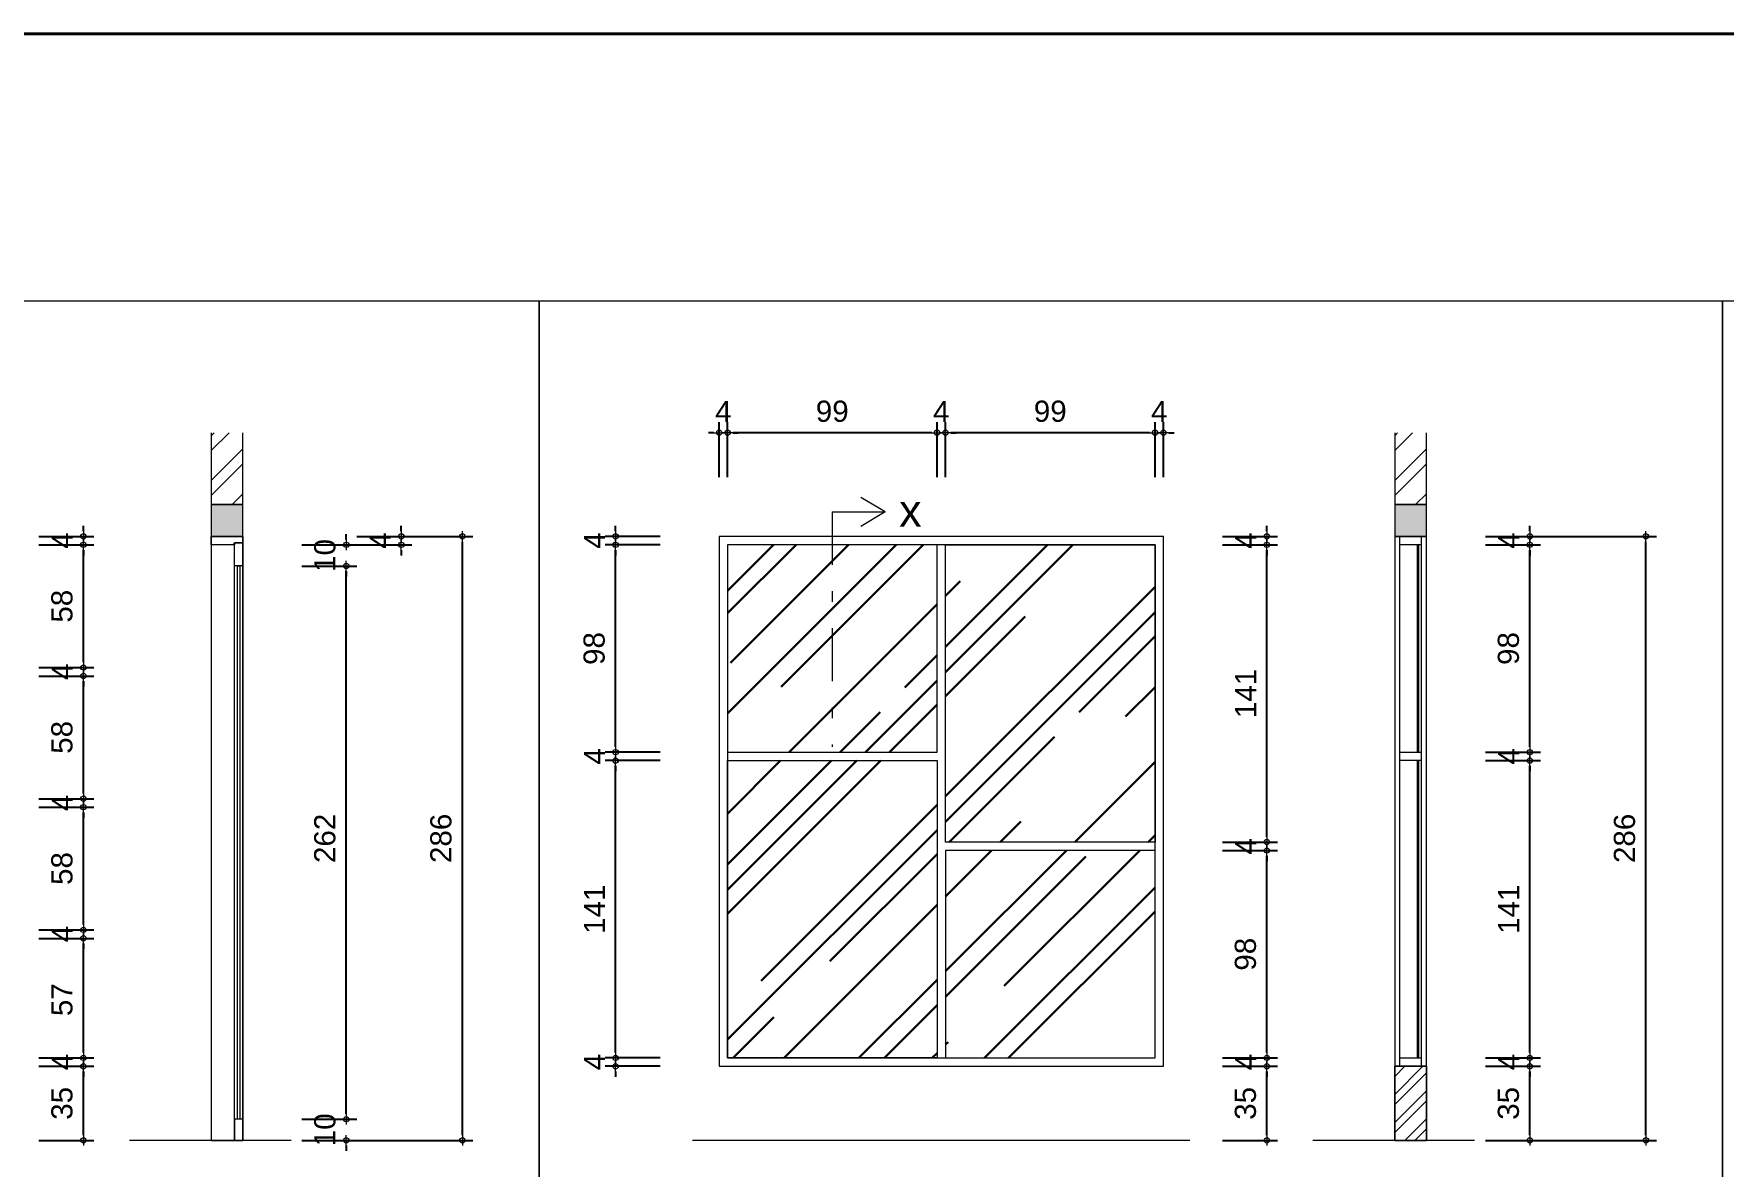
# Model space of a CAD drawing. Header units: inches. Extents: x 249 to 1192, y -18 to 440.
# Drawn here: x 277.4 to 293.37, y 158.77 to 169.49 of the extents above; entities that cross this region are included whole.
import ezdxf
from ezdxf.enums import TextEntityAlignment as Align

# ---------------------------------------------------------------- set-up
doc = ezdxf.new("R2010")
doc.units = ezdxf.units.IN
doc.header["$MEASUREMENT"] = 0
doc.linetypes.add('DASHDOT', pattern=[1, 0.5, -0.25, 0, -0.25])
for name, color, linetype, lineweight in [('ars', 11, 'Continuous', 0), ('ARSIR', 8, 'Continuous', 5), ('GRS KOP', 1, 'Continuous', 40), ('KACA', 141, 'Continuous', 30), ('KOP', 7, 'Continuous', 20), ('KUSEN', 16, 'Continuous', 15), ('lan', 7, 'Continuous', 15), ('NOT', 7, 'Continuous', 9), ('tem', 5, 'Continuous', 20), ('TEXS', 7, 'Continuous', 9)]:
    doc.layers.add(name, color=color, linetype=linetype, lineweight=lineweight)
doc.layers.add('KOLOM', color=5, linetype='Continuous')
doc.styles.get("Standard").update_dxf_attribs({"font": 'arial.ttf'})
doc.dimstyles.new('SK-50', dxfattribs={"dimtxt": 0.25, "dimasz": 0.1, "dimexe": 0.1, "dimexo": 0, "dimgap": 0.1, "dimtad": 1, "dimdec": 0, "dimlfac": 50, "dimzin": 12, "dimdsep": 46, "dimtxsty": 'Standard', "dimblk": 'BULAT', "dimcen": 0.1, "dimadec": 0, "dimazin": 3, "dimtfac": 1, "dimtdec": 0, "dimtix": 1, "dimtofl": 0, "dimtmove": 0, "dimatfit": 3, "dimldrblk": 'BULAT', "dimfxl": 0, "dimtolj": 1, "dimtzin": 0, "dimarcsym": 0})

# ---------------------------------------------------------------- blocks, each defined once
blk = doc.blocks.new('KOP-ARS')
at = {"layer": 'GRS KOP'}
blk.add_line((83, 54), (1, 54), dxfattribs=at)
at = {"layer": 'KOP'}
for tag, height, p in [('SUKMA', 0.2, (78, 9.9)), ('1:100', 0.25, (81.3, 5.5)), ('1:100', 0.25, (81.3, 4.9)), ('1:100', 0.25, (81.3, 4.3)), ('AR-01', 0.35, (78.15, 2.7)), ('10', 0.35, (81.3, 2.7)), ('2012', 0.35, (81.3, 1.7))]:
    blk.add_attdef(tag, text='', height=height, dxfattribs=at).set_placement(p, align=Align.MIDDLE)
for p in [(73.7, 5.325), (73.7, 4.725), (73.7, 4.125)]:
    blk.add_attdef('-', p, '', height=0.35, dxfattribs=at)
blk = doc.blocks.new('BULAT')
for p, q in [((-1, 0), (1, 0)), ((0, -1), (0, 1))]:
    blk.add_line(p, q)
blk.add_circle((0, 0), 0.5)
blk = doc.blocks.new('*D580')
at = {"layer": 'DEFPOINTS', "color": 0}
for p in [(277.444, 164.737), (277.864, 164.737), (277.444, 164.657)]:
    blk.add_point(p, dxfattribs=at)
at = {"layer": 'TEXS', "color": 0, "lineweight": -2}
for p, q in [((277.444, 164.737), (277.964, 164.737)), ((277.864, 164.787), (277.864, 164.837)), ((277.444, 164.657), (277.964, 164.657)), ((277.864, 164.607), (277.864, 164.557))]:
    blk.add_line(p, q, dxfattribs=at)
at = {"layer": 'TEXS', "color": 0, "lineweight": -2, "xscale": 0.05, "yscale": 0.05, "zscale": 0.05}
for p, rotation in [((277.864, 164.737), 270), ((277.864, 164.657), 90)]:
    blk.add_blockref('BULAT', p, dxfattribs=dict(at, rotation=rotation))
at = {"layer": 'TEXS', "color": 0, "insert": (277.664, 164.697), "char_height": 0.2, "attachment_point": 5, "rotation": 90}
blk.add_mtext('\\A1;4', dxfattribs=at)
blk = doc.blocks.new('*D581')
at = {"layer": 'DEFPOINTS', "color": 0}
for p in [(277.444, 164.657), (277.864, 164.657), (277.444, 163.497)]:
    blk.add_point(p, dxfattribs=at)
at = {"layer": 'TEXS', "color": 0, "lineweight": -2}
for p, q in [((277.444, 164.657), (277.964, 164.657)), ((277.864, 163.547), (277.864, 164.607)), ((277.444, 163.497), (277.964, 163.497))]:
    blk.add_line(p, q, dxfattribs=at)
at = {"layer": 'TEXS', "color": 0, "lineweight": -2, "xscale": 0.05, "yscale": 0.05, "zscale": 0.05}
for p, rotation in [((277.864, 164.657), 90), ((277.864, 163.497), 270)]:
    blk.add_blockref('BULAT', p, dxfattribs=dict(at, rotation=rotation))
at = {"layer": 'TEXS', "color": 0, "insert": (277.662, 164.077), "char_height": 0.2, "attachment_point": 5, "rotation": 90}
blk.add_mtext('\\A1;58', dxfattribs=at)
blk = doc.blocks.new('*D582')
at = {"layer": 'DEFPOINTS', "color": 0}
for p in [(277.444, 163.497), (277.444, 163.417), (277.864, 163.497)]:
    blk.add_point(p, dxfattribs=at)
at = {"layer": 'TEXS', "color": 0, "lineweight": -2}
for p, q in [((277.864, 163.547), (277.864, 163.597)), ((277.444, 163.497), (277.964, 163.497)), ((277.444, 163.417), (277.964, 163.417)), ((277.864, 163.367), (277.864, 163.317))]:
    blk.add_line(p, q, dxfattribs=at)
at = {"layer": 'TEXS', "color": 0, "lineweight": -2, "xscale": 0.05, "yscale": 0.05, "zscale": 0.05}
for p, rotation in [((277.864, 163.497), 270), ((277.864, 163.417), 90)]:
    blk.add_blockref('BULAT', p, dxfattribs=dict(at, rotation=rotation))
at = {"layer": 'TEXS', "color": 0, "insert": (277.664, 163.457), "char_height": 0.2, "attachment_point": 5, "rotation": 90}
blk.add_mtext('\\A1;4', dxfattribs=at)
blk = doc.blocks.new('*D583')
at = {"layer": 'DEFPOINTS', "color": 0}
for p in [(277.444, 163.417), (277.864, 163.417), (277.444, 162.257)]:
    blk.add_point(p, dxfattribs=at)
at = {"layer": 'TEXS', "color": 0, "lineweight": -2}
for p, q in [((277.444, 163.417), (277.964, 163.417)), ((277.864, 162.307), (277.864, 163.367)), ((277.444, 162.257), (277.964, 162.257))]:
    blk.add_line(p, q, dxfattribs=at)
at = {"layer": 'TEXS', "color": 0, "lineweight": -2, "xscale": 0.05, "yscale": 0.05, "zscale": 0.05}
for p, rotation in [((277.864, 163.417), 90), ((277.864, 162.257), 270)]:
    blk.add_blockref('BULAT', p, dxfattribs=dict(at, rotation=rotation))
at = {"layer": 'TEXS', "color": 0, "insert": (277.662, 162.837), "char_height": 0.2, "attachment_point": 5, "rotation": 90}
blk.add_mtext('\\A1;58', dxfattribs=at)
blk = doc.blocks.new('*D584')
at = {"layer": 'DEFPOINTS', "color": 0}
for p in [(277.444, 162.257), (277.444, 162.177), (277.864, 162.257)]:
    blk.add_point(p, dxfattribs=at)
at = {"layer": 'TEXS', "color": 0, "lineweight": -2}
for p, q in [((277.864, 162.307), (277.864, 162.357)), ((277.444, 162.257), (277.964, 162.257)), ((277.444, 162.177), (277.964, 162.177)), ((277.864, 162.127), (277.864, 162.077))]:
    blk.add_line(p, q, dxfattribs=at)
at = {"layer": 'TEXS', "color": 0, "lineweight": -2, "xscale": 0.05, "yscale": 0.05, "zscale": 0.05}
for p, rotation in [((277.864, 162.257), 270), ((277.864, 162.177), 90)]:
    blk.add_blockref('BULAT', p, dxfattribs=dict(at, rotation=rotation))
at = {"layer": 'TEXS', "color": 0, "insert": (277.664, 162.217), "char_height": 0.2, "attachment_point": 5, "rotation": 90}
blk.add_mtext('\\A1;4', dxfattribs=at)
blk = doc.blocks.new('*D585')
at = {"layer": 'DEFPOINTS', "color": 0}
for p in [(277.444, 162.177), (277.864, 162.177), (277.444, 161.017)]:
    blk.add_point(p, dxfattribs=at)
at = {"layer": 'TEXS', "color": 0, "lineweight": -2}
for p, q in [((277.444, 162.177), (277.964, 162.177)), ((277.864, 161.067), (277.864, 162.127)), ((277.444, 161.017), (277.964, 161.017))]:
    blk.add_line(p, q, dxfattribs=at)
at = {"layer": 'TEXS', "color": 0, "lineweight": -2, "xscale": 0.05, "yscale": 0.05, "zscale": 0.05}
for p, rotation in [((277.864, 162.177), 90), ((277.864, 161.017), 270)]:
    blk.add_blockref('BULAT', p, dxfattribs=dict(at, rotation=rotation))
at = {"layer": 'TEXS', "color": 0, "insert": (277.662, 161.597), "char_height": 0.2, "attachment_point": 5, "rotation": 90}
blk.add_mtext('\\A1;58', dxfattribs=at)
blk = doc.blocks.new('*D586')
at = {"layer": 'DEFPOINTS', "color": 0}
for p in [(277.444, 161.017), (277.864, 161.017), (277.444, 160.937)]:
    blk.add_point(p, dxfattribs=at)
at = {"layer": 'TEXS', "color": 0, "lineweight": -2}
for p, q in [((277.444, 161.017), (277.964, 161.017)), ((277.864, 161.067), (277.864, 161.117)), ((277.444, 160.937), (277.964, 160.937)), ((277.864, 160.887), (277.864, 160.837))]:
    blk.add_line(p, q, dxfattribs=at)
at = {"layer": 'TEXS', "color": 0, "lineweight": -2, "xscale": 0.05, "yscale": 0.05, "zscale": 0.05}
for p, rotation in [((277.864, 161.017), 270), ((277.864, 160.937), 90)]:
    blk.add_blockref('BULAT', p, dxfattribs=dict(at, rotation=rotation))
at = {"layer": 'TEXS', "color": 0, "insert": (277.664, 160.977), "char_height": 0.2, "attachment_point": 5, "rotation": 90}
blk.add_mtext('\\A1;4', dxfattribs=at)
blk = doc.blocks.new('*D587')
at = {"layer": 'DEFPOINTS', "color": 0}
for p in [(277.444, 160.937), (277.864, 160.937), (277.444, 159.807)]:
    blk.add_point(p, dxfattribs=at)
at = {"layer": 'TEXS', "color": 0, "lineweight": -2}
for p, q in [((277.444, 160.937), (277.964, 160.937)), ((277.864, 159.857), (277.864, 160.887)), ((277.444, 159.807), (277.964, 159.807))]:
    blk.add_line(p, q, dxfattribs=at)
at = {"layer": 'TEXS', "color": 0, "lineweight": -2, "xscale": 0.05, "yscale": 0.05, "zscale": 0.05}
for p, rotation in [((277.864, 160.937), 90), ((277.864, 159.807), 270)]:
    blk.add_blockref('BULAT', p, dxfattribs=dict(at, rotation=rotation))
at = {"layer": 'TEXS', "color": 0, "insert": (277.662, 160.357), "char_height": 0.2, "attachment_point": 5, "rotation": 90}
blk.add_mtext('\\A1;57', dxfattribs=at)
blk = doc.blocks.new('*D588')
at = {"layer": 'DEFPOINTS', "color": 0}
for p in [(277.444, 159.807), (277.864, 159.807), (277.444, 159.727)]:
    blk.add_point(p, dxfattribs=at)
at = {"layer": 'TEXS', "color": 0, "lineweight": -2}
for p, q in [((277.864, 159.857), (277.864, 159.907)), ((277.444, 159.807), (277.964, 159.807)), ((277.444, 159.727), (277.964, 159.727)), ((277.864, 159.677), (277.864, 159.627))]:
    blk.add_line(p, q, dxfattribs=at)
at = {"layer": 'TEXS', "color": 0, "lineweight": -2, "xscale": 0.05, "yscale": 0.05, "zscale": 0.05}
for p, rotation in [((277.864, 159.807), 270), ((277.864, 159.727), 90)]:
    blk.add_blockref('BULAT', p, dxfattribs=dict(at, rotation=rotation))
at = {"layer": 'TEXS', "color": 0, "insert": (277.664, 159.767), "char_height": 0.2, "attachment_point": 5, "rotation": 90}
blk.add_mtext('\\A1;4', dxfattribs=at)
blk = doc.blocks.new('*D589')
at = {"layer": 'DEFPOINTS', "color": 0}
for p in [(279.929, 164.457), (280.348, 164.457), (279.929, 159.227)]:
    blk.add_point(p, dxfattribs=at)
at = {"layer": 'TEXS', "color": 0, "lineweight": -2}
for p, q in [((279.929, 164.457), (280.448, 164.457)), ((280.348, 159.277), (280.348, 164.407)), ((279.929, 159.227), (280.448, 159.227))]:
    blk.add_line(p, q, dxfattribs=at)
at = {"layer": 'TEXS', "color": 0, "lineweight": -2, "xscale": 0.05, "yscale": 0.05, "zscale": 0.05}
for p, rotation in [((280.348, 164.457), 90), ((280.348, 159.227), 270)]:
    blk.add_blockref('BULAT', p, dxfattribs=dict(at, rotation=rotation))
at = {"layer": 'TEXS', "color": 0, "insert": (280.146, 161.882), "char_height": 0.2, "attachment_point": 5, "rotation": 90}
blk.add_mtext('\\A1;262', dxfattribs=at)
blk = doc.blocks.new('*D590')
at = {"layer": 'DEFPOINTS', "color": 0}
for p in [(279.929, 164.657), (280.348, 164.657), (279.929, 164.457)]:
    blk.add_point(p, dxfattribs=at)
at = {"layer": 'TEXS', "color": 0, "lineweight": -2}
for p, q in [((280.348, 164.707), (280.348, 164.757)), ((279.929, 164.657), (280.448, 164.657)), ((279.929, 164.457), (280.448, 164.457)), ((280.348, 164.407), (280.348, 164.357))]:
    blk.add_line(p, q, dxfattribs=at)
at = {"layer": 'TEXS', "color": 0, "lineweight": -2, "xscale": 0.05, "yscale": 0.05, "zscale": 0.05}
for p, rotation in [((280.348, 164.657), 270), ((280.348, 164.457), 90)]:
    blk.add_blockref('BULAT', p, dxfattribs=dict(at, rotation=rotation))
at = {"layer": 'TEXS', "color": 0, "insert": (280.146, 164.557), "char_height": 0.2, "attachment_point": 5, "rotation": 90}
blk.add_mtext('\\A1;10', dxfattribs=at)
blk = doc.blocks.new('*D591')
at = {"layer": 'DEFPOINTS', "color": 0}
for p in [(280.448, 164.737), (280.868, 164.737), (280.448, 164.657)]:
    blk.add_point(p, dxfattribs=at)
at = {"layer": 'TEXS', "color": 0, "lineweight": -2}
for p, q in [((280.448, 164.737), (280.968, 164.737)), ((280.868, 164.787), (280.868, 164.837)), ((280.448, 164.657), (280.968, 164.657)), ((280.868, 164.607), (280.868, 164.557))]:
    blk.add_line(p, q, dxfattribs=at)
at = {"layer": 'TEXS', "color": 0, "lineweight": -2, "xscale": 0.05, "yscale": 0.05, "zscale": 0.05}
for p, rotation in [((280.868, 164.737), 270), ((280.868, 164.657), 90)]:
    blk.add_blockref('BULAT', p, dxfattribs=dict(at, rotation=rotation))
at = {"layer": 'TEXS', "color": 0, "insert": (280.668, 164.697), "char_height": 0.2, "attachment_point": 5, "rotation": 90}
blk.add_mtext('\\A1;4', dxfattribs=at)
blk = doc.blocks.new('*D592')
at = {"layer": 'DEFPOINTS', "color": 0}
for p in [(280.448, 164.737), (281.445, 164.737), (280.448, 159.027)]:
    blk.add_point(p, dxfattribs=at)
at = {"layer": 'TEXS', "color": 0, "lineweight": -2}
for p, q in [((280.448, 164.737), (281.545, 164.737)), ((281.445, 159.077), (281.445, 164.687)), ((280.448, 159.027), (281.545, 159.027))]:
    blk.add_line(p, q, dxfattribs=at)
at = {"layer": 'TEXS', "color": 0, "lineweight": -2, "xscale": 0.05, "yscale": 0.05, "zscale": 0.05}
for p, rotation in [((281.445, 164.737), 90), ((281.445, 159.027), 270)]:
    blk.add_blockref('BULAT', p, dxfattribs=dict(at, rotation=rotation))
at = {"layer": 'TEXS', "color": 0, "insert": (281.243, 161.882), "char_height": 0.2, "attachment_point": 5, "rotation": 90}
blk.add_mtext('\\A1;286', dxfattribs=at)
blk = doc.blocks.new('*D593')
at = {"layer": 'DEFPOINTS', "color": 0}
for p in [(279.929, 159.227), (280.348, 159.227), (279.929, 159.027)]:
    blk.add_point(p, dxfattribs=at)
at = {"layer": 'TEXS', "color": 0, "lineweight": -2}
for p, q in [((280.348, 159.277), (280.348, 159.327)), ((279.929, 159.227), (280.448, 159.227)), ((279.929, 159.027), (280.448, 159.027)), ((280.348, 158.977), (280.348, 158.927))]:
    blk.add_line(p, q, dxfattribs=at)
at = {"layer": 'TEXS', "color": 0, "lineweight": -2, "xscale": 0.05, "yscale": 0.05, "zscale": 0.05}
for p, rotation in [((280.348, 159.227), 270), ((280.348, 159.027), 90)]:
    blk.add_blockref('BULAT', p, dxfattribs=dict(at, rotation=rotation))
at = {"layer": 'TEXS', "color": 0, "insert": (280.146, 159.127), "char_height": 0.2, "attachment_point": 5, "rotation": 90}
blk.add_mtext('\\A1;10', dxfattribs=at)
blk = doc.blocks.new('*D596')
at = {"layer": 'DEFPOINTS', "color": 0}
for p in [(277.444, 159.727), (277.864, 159.727), (277.444, 159.027)]:
    blk.add_point(p, dxfattribs=at)
at = {"layer": 'TEXS', "color": 0, "lineweight": -2}
for p, q in [((277.444, 159.727), (277.964, 159.727)), ((277.864, 159.077), (277.864, 159.677)), ((277.444, 159.027), (277.964, 159.027))]:
    blk.add_line(p, q, dxfattribs=at)
at = {"layer": 'TEXS', "color": 0, "lineweight": -2, "xscale": 0.05, "yscale": 0.05, "zscale": 0.05}
for p, rotation in [((277.864, 159.727), 90), ((277.864, 159.027), 270)]:
    blk.add_blockref('BULAT', p, dxfattribs=dict(at, rotation=rotation))
at = {"layer": 'TEXS', "color": 0, "insert": (277.662, 159.377), "char_height": 0.2, "attachment_point": 5, "rotation": 90}
blk.add_mtext('\\A1;35', dxfattribs=at)
blk = doc.blocks.new('*D597')
at = {"layer": 'DEFPOINTS', "color": 0}
for p in [(283.871, 165.717), (283.871, 165.297), (283.951, 165.297)]:
    blk.add_point(p, dxfattribs=at)
at = {"layer": 'TEXS', "color": 0, "lineweight": -2}
for p, q in [((283.871, 165.297), (283.871, 165.817)), ((283.951, 165.297), (283.951, 165.817)), ((283.821, 165.717), (283.771, 165.717)), ((284.001, 165.717), (284.051, 165.717))]:
    blk.add_line(p, q, dxfattribs=at)
at = {"layer": 'TEXS', "color": 0, "lineweight": -2, "xscale": 0.05, "yscale": 0.05, "zscale": 0.05}
blk.add_blockref('BULAT', (283.871, 165.717), dxfattribs=at)
at = {"layer": 'TEXS', "color": 0, "lineweight": -2, "xscale": 0.05, "yscale": 0.05, "zscale": 0.05, "rotation": 180}
blk.add_blockref('BULAT', (283.951, 165.717), dxfattribs=at)
at = {"layer": 'TEXS', "color": 0, "insert": (283.911, 165.917), "char_height": 0.2, "attachment_point": 5}
blk.add_mtext('\\A1;4', dxfattribs=at)
blk = doc.blocks.new('*D598')
at = {"layer": 'DEFPOINTS', "color": 0}
for p in [(283.951, 165.717), (283.951, 165.297), (285.93, 165.297)]:
    blk.add_point(p, dxfattribs=at)
at = {"layer": 'TEXS', "color": 0, "lineweight": -2}
for p, q in [((283.951, 165.297), (283.951, 165.817)), ((285.93, 165.297), (285.93, 165.817)), ((285.88, 165.717), (284.001, 165.717))]:
    blk.add_line(p, q, dxfattribs=at)
at = {"layer": 'TEXS', "color": 0, "lineweight": -2, "xscale": 0.05, "yscale": 0.05, "zscale": 0.05, "rotation": 180}
blk.add_blockref('BULAT', (283.951, 165.717), dxfattribs=at)
at = {"layer": 'TEXS', "color": 0, "lineweight": -2, "xscale": 0.05, "yscale": 0.05, "zscale": 0.05}
blk.add_blockref('BULAT', (285.93, 165.717), dxfattribs=at)
at = {"layer": 'TEXS', "color": 0, "insert": (284.94, 165.919), "char_height": 0.2, "attachment_point": 5}
blk.add_mtext('\\A1;99', dxfattribs=at)
blk = doc.blocks.new('*D599')
at = {"layer": 'DEFPOINTS', "color": 0}
for p in [(285.93, 165.717), (285.93, 165.297), (286.01, 165.297)]:
    blk.add_point(p, dxfattribs=at)
at = {"layer": 'TEXS', "color": 0, "lineweight": -2}
for p, q in [((285.93, 165.297), (285.93, 165.817)), ((286.01, 165.297), (286.01, 165.817)), ((285.88, 165.717), (285.83, 165.717)), ((286.06, 165.717), (286.11, 165.717))]:
    blk.add_line(p, q, dxfattribs=at)
at = {"layer": 'TEXS', "color": 0, "lineweight": -2, "xscale": 0.05, "yscale": 0.05, "zscale": 0.05}
blk.add_blockref('BULAT', (285.93, 165.717), dxfattribs=at)
at = {"layer": 'TEXS', "color": 0, "lineweight": -2, "xscale": 0.05, "yscale": 0.05, "zscale": 0.05, "rotation": 180}
blk.add_blockref('BULAT', (286.01, 165.717), dxfattribs=at)
at = {"layer": 'TEXS', "color": 0, "insert": (285.97, 165.917), "char_height": 0.2, "attachment_point": 5}
blk.add_mtext('\\A1;4', dxfattribs=at)
blk = doc.blocks.new('*D600')
at = {"layer": 'DEFPOINTS', "color": 0}
for p in [(286.01, 165.717), (286.01, 165.297), (287.99, 165.297)]:
    blk.add_point(p, dxfattribs=at)
at = {"layer": 'TEXS', "color": 0, "lineweight": -2}
for p, q in [((286.01, 165.297), (286.01, 165.817)), ((287.99, 165.297), (287.99, 165.817)), ((287.94, 165.717), (286.06, 165.717))]:
    blk.add_line(p, q, dxfattribs=at)
at = {"layer": 'TEXS', "color": 0, "lineweight": -2, "xscale": 0.05, "yscale": 0.05, "zscale": 0.05, "rotation": 180}
blk.add_blockref('BULAT', (286.01, 165.717), dxfattribs=at)
at = {"layer": 'TEXS', "color": 0, "lineweight": -2, "xscale": 0.05, "yscale": 0.05, "zscale": 0.05}
blk.add_blockref('BULAT', (287.99, 165.717), dxfattribs=at)
at = {"layer": 'TEXS', "color": 0, "insert": (287, 165.919), "char_height": 0.2, "attachment_point": 5}
blk.add_mtext('\\A1;99', dxfattribs=at)
blk = doc.blocks.new('*D601')
at = {"layer": 'DEFPOINTS', "color": 0}
for p in [(287.99, 165.717), (287.99, 165.297), (288.07, 165.297)]:
    blk.add_point(p, dxfattribs=at)
at = {"layer": 'TEXS', "color": 0, "lineweight": -2}
for p, q in [((287.99, 165.297), (287.99, 165.817)), ((288.07, 165.297), (288.07, 165.817)), ((287.94, 165.717), (287.89, 165.717)), ((288.12, 165.717), (288.17, 165.717))]:
    blk.add_line(p, q, dxfattribs=at)
at = {"layer": 'TEXS', "color": 0, "lineweight": -2, "xscale": 0.05, "yscale": 0.05, "zscale": 0.05}
blk.add_blockref('BULAT', (287.99, 165.717), dxfattribs=at)
at = {"layer": 'TEXS', "color": 0, "lineweight": -2, "xscale": 0.05, "yscale": 0.05, "zscale": 0.05, "rotation": 180}
blk.add_blockref('BULAT', (288.07, 165.717), dxfattribs=at)
at = {"layer": 'TEXS', "color": 0, "insert": (288.03, 165.917), "char_height": 0.2, "attachment_point": 5}
blk.add_mtext('\\A1;4', dxfattribs=at)
blk = doc.blocks.new('*D602')
at = {"layer": 'DEFPOINTS', "color": 0}
for p in [(288.628, 164.737), (289.047, 164.737), (288.628, 164.657)]:
    blk.add_point(p, dxfattribs=at)
at = {"layer": 'TEXS', "color": 0, "lineweight": -2}
for p, q in [((288.628, 164.737), (289.147, 164.737)), ((289.047, 164.787), (289.047, 164.837)), ((288.628, 164.657), (289.147, 164.657)), ((289.047, 164.607), (289.047, 164.557))]:
    blk.add_line(p, q, dxfattribs=at)
at = {"layer": 'TEXS', "color": 0, "lineweight": -2, "xscale": 0.05, "yscale": 0.05, "zscale": 0.05}
for p, rotation in [((289.047, 164.737), 270), ((289.047, 164.657), 90)]:
    blk.add_blockref('BULAT', p, dxfattribs=dict(at, rotation=rotation))
at = {"layer": 'TEXS', "color": 0, "insert": (288.847, 164.697), "char_height": 0.2, "attachment_point": 5, "rotation": 90}
blk.add_mtext('\\A1;4', dxfattribs=at)
blk = doc.blocks.new('*D603')
at = {"layer": 'DEFPOINTS', "color": 0}
for p in [(288.628, 164.657), (289.047, 164.657), (288.628, 161.847)]:
    blk.add_point(p, dxfattribs=at)
at = {"layer": 'TEXS', "color": 0, "lineweight": -2}
for p, q in [((288.628, 164.657), (289.147, 164.657)), ((289.047, 161.897), (289.047, 164.607)), ((288.628, 161.847), (289.147, 161.847))]:
    blk.add_line(p, q, dxfattribs=at)
at = {"layer": 'TEXS', "color": 0, "lineweight": -2, "xscale": 0.05, "yscale": 0.05, "zscale": 0.05}
for p, rotation in [((289.047, 164.657), 90), ((289.047, 161.847), 270)]:
    blk.add_blockref('BULAT', p, dxfattribs=dict(at, rotation=rotation))
at = {"layer": 'TEXS', "color": 0, "insert": (288.847, 163.252), "char_height": 0.2, "attachment_point": 5, "rotation": 90}
blk.add_mtext('\\A1;141', dxfattribs=at)
blk = doc.blocks.new('*D604')
at = {"layer": 'DEFPOINTS', "color": 0}
for p in [(288.628, 161.847), (289.047, 161.847), (288.628, 161.767)]:
    blk.add_point(p, dxfattribs=at)
at = {"layer": 'TEXS', "color": 0, "lineweight": -2}
for p, q in [((288.628, 161.847), (289.147, 161.847)), ((289.047, 161.897), (289.047, 161.947)), ((288.628, 161.767), (289.147, 161.767)), ((289.047, 161.717), (289.047, 161.667))]:
    blk.add_line(p, q, dxfattribs=at)
at = {"layer": 'TEXS', "color": 0, "lineweight": -2, "xscale": 0.05, "yscale": 0.05, "zscale": 0.05}
for p, rotation in [((289.047, 161.847), 270), ((289.047, 161.767), 90)]:
    blk.add_blockref('BULAT', p, dxfattribs=dict(at, rotation=rotation))
at = {"layer": 'TEXS', "color": 0, "insert": (288.847, 161.807), "char_height": 0.2, "attachment_point": 5, "rotation": 90}
blk.add_mtext('\\A1;4', dxfattribs=at)
blk = doc.blocks.new('*D605')
at = {"layer": 'DEFPOINTS', "color": 0}
for p in [(288.628, 161.767), (289.047, 161.767), (288.628, 159.807)]:
    blk.add_point(p, dxfattribs=at)
at = {"layer": 'TEXS', "color": 0, "lineweight": -2}
for p, q in [((288.628, 161.767), (289.147, 161.767)), ((289.047, 159.857), (289.047, 161.717)), ((288.628, 159.807), (289.147, 159.807))]:
    blk.add_line(p, q, dxfattribs=at)
at = {"layer": 'TEXS', "color": 0, "lineweight": -2, "xscale": 0.05, "yscale": 0.05, "zscale": 0.05}
for p, rotation in [((289.047, 161.767), 90), ((289.047, 159.807), 270)]:
    blk.add_blockref('BULAT', p, dxfattribs=dict(at, rotation=rotation))
at = {"layer": 'TEXS', "color": 0, "insert": (288.845, 160.787), "char_height": 0.2, "attachment_point": 5, "rotation": 90}
blk.add_mtext('\\A1;98', dxfattribs=at)
blk = doc.blocks.new('*D606')
at = {"layer": 'DEFPOINTS', "color": 0}
for p in [(288.628, 159.807), (289.047, 159.807), (288.628, 159.727)]:
    blk.add_point(p, dxfattribs=at)
at = {"layer": 'TEXS', "color": 0, "lineweight": -2}
for p, q in [((289.047, 159.857), (289.047, 159.907)), ((288.628, 159.807), (289.147, 159.807)), ((288.628, 159.727), (289.147, 159.727)), ((289.047, 159.677), (289.047, 159.627))]:
    blk.add_line(p, q, dxfattribs=at)
at = {"layer": 'TEXS', "color": 0, "lineweight": -2, "xscale": 0.05, "yscale": 0.05, "zscale": 0.05}
for p, rotation in [((289.047, 159.807), 270), ((289.047, 159.727), 90)]:
    blk.add_blockref('BULAT', p, dxfattribs=dict(at, rotation=rotation))
at = {"layer": 'TEXS', "color": 0, "insert": (288.847, 159.767), "char_height": 0.2, "attachment_point": 5, "rotation": 90}
blk.add_mtext('\\A1;4', dxfattribs=at)
blk = doc.blocks.new('*D607')
at = {"layer": 'DEFPOINTS', "color": 0}
for p in [(282.893, 164.737), (283.313, 164.737), (283.313, 164.657)]:
    blk.add_point(p, dxfattribs=at)
at = {"layer": 'TEXS', "color": 0, "lineweight": -2}
for p, q in [((283.313, 164.737), (282.793, 164.737)), ((282.893, 164.787), (282.893, 164.837)), ((283.313, 164.657), (282.793, 164.657)), ((282.893, 164.607), (282.893, 164.557))]:
    blk.add_line(p, q, dxfattribs=at)
at = {"layer": 'TEXS', "color": 0, "lineweight": -2, "xscale": 0.05, "yscale": 0.05, "zscale": 0.05}
for p, rotation in [((282.893, 164.737), 270), ((282.893, 164.657), 90)]:
    blk.add_blockref('BULAT', p, dxfattribs=dict(at, rotation=rotation))
at = {"layer": 'TEXS', "color": 0, "insert": (282.693, 164.697), "char_height": 0.2, "attachment_point": 5, "rotation": 90}
blk.add_mtext('\\A1;4', dxfattribs=at)
blk = doc.blocks.new('*D608')
at = {"layer": 'DEFPOINTS', "color": 0}
for p in [(282.893, 162.697), (283.313, 162.697), (283.313, 162.617)]:
    blk.add_point(p, dxfattribs=at)
at = {"layer": 'TEXS', "color": 0, "lineweight": -2}
for p, q in [((282.893, 162.747), (282.893, 162.797)), ((283.313, 162.697), (282.793, 162.697)), ((283.313, 162.617), (282.793, 162.617)), ((282.893, 162.567), (282.893, 162.517))]:
    blk.add_line(p, q, dxfattribs=at)
at = {"layer": 'TEXS', "color": 0, "lineweight": -2, "xscale": 0.05, "yscale": 0.05, "zscale": 0.05}
for p, rotation in [((282.893, 162.697), 270), ((282.893, 162.617), 90)]:
    blk.add_blockref('BULAT', p, dxfattribs=dict(at, rotation=rotation))
at = {"layer": 'TEXS', "color": 0, "insert": (282.693, 162.657), "char_height": 0.2, "attachment_point": 5, "rotation": 90}
blk.add_mtext('\\A1;4', dxfattribs=at)
blk = doc.blocks.new('*D609')
at = {"layer": 'DEFPOINTS', "color": 0}
for p in [(282.893, 162.617), (283.313, 162.617), (283.313, 159.807)]:
    blk.add_point(p, dxfattribs=at)
at = {"layer": 'TEXS', "color": 0, "lineweight": -2}
for p, q in [((283.313, 162.617), (282.793, 162.617)), ((282.893, 159.857), (282.893, 162.567)), ((283.313, 159.807), (282.793, 159.807))]:
    blk.add_line(p, q, dxfattribs=at)
at = {"layer": 'TEXS', "color": 0, "lineweight": -2, "xscale": 0.05, "yscale": 0.05, "zscale": 0.05}
for p, rotation in [((282.893, 162.617), 90), ((282.893, 159.807), 270)]:
    blk.add_blockref('BULAT', p, dxfattribs=dict(at, rotation=rotation))
at = {"layer": 'TEXS', "color": 0, "insert": (282.693, 161.212), "char_height": 0.2, "attachment_point": 5, "rotation": 90}
blk.add_mtext('\\A1;141', dxfattribs=at)
blk = doc.blocks.new('*D610')
at = {"layer": 'DEFPOINTS', "color": 0}
for p in [(282.893, 159.807), (283.313, 159.807), (283.313, 159.727)]:
    blk.add_point(p, dxfattribs=at)
at = {"layer": 'TEXS', "color": 0, "lineweight": -2}
for p, q in [((282.893, 159.857), (282.893, 159.907)), ((283.313, 159.807), (282.793, 159.807)), ((283.313, 159.727), (282.793, 159.727)), ((282.893, 159.677), (282.893, 159.627))]:
    blk.add_line(p, q, dxfattribs=at)
at = {"layer": 'TEXS', "color": 0, "lineweight": -2, "xscale": 0.05, "yscale": 0.05, "zscale": 0.05}
for p, rotation in [((282.893, 159.807), 270), ((282.893, 159.727), 90)]:
    blk.add_blockref('BULAT', p, dxfattribs=dict(at, rotation=rotation))
at = {"layer": 'TEXS', "color": 0, "insert": (282.693, 159.767), "char_height": 0.2, "attachment_point": 5, "rotation": 90}
blk.add_mtext('\\A1;4', dxfattribs=at)
blk = doc.blocks.new('*D611')
at = {"layer": 'DEFPOINTS', "color": 0}
for p in [(282.893, 164.657), (283.313, 164.657), (283.313, 162.697)]:
    blk.add_point(p, dxfattribs=at)
at = {"layer": 'TEXS', "color": 0, "lineweight": -2}
for p, q in [((283.313, 164.657), (282.793, 164.657)), ((282.893, 162.747), (282.893, 164.607)), ((283.313, 162.697), (282.793, 162.697))]:
    blk.add_line(p, q, dxfattribs=at)
at = {"layer": 'TEXS', "color": 0, "lineweight": -2, "xscale": 0.05, "yscale": 0.05, "zscale": 0.05}
for p, rotation in [((282.893, 164.657), 90), ((282.893, 162.697), 270)]:
    blk.add_blockref('BULAT', p, dxfattribs=dict(at, rotation=rotation))
at = {"layer": 'TEXS', "color": 0, "insert": (282.691, 163.677), "char_height": 0.2, "attachment_point": 5, "rotation": 90}
blk.add_mtext('\\A1;98', dxfattribs=at)
blk = doc.blocks.new('*D612')
at = {"layer": 'DEFPOINTS', "color": 0}
for p in [(291.112, 164.657), (291.532, 164.657), (291.112, 162.697)]:
    blk.add_point(p, dxfattribs=at)
at = {"layer": 'TEXS', "color": 0, "lineweight": -2}
for p, q in [((291.112, 164.657), (291.632, 164.657)), ((291.532, 162.747), (291.532, 164.607)), ((291.112, 162.697), (291.632, 162.697))]:
    blk.add_line(p, q, dxfattribs=at)
at = {"layer": 'TEXS', "color": 0, "lineweight": -2, "xscale": 0.05, "yscale": 0.05, "zscale": 0.05}
for p, rotation in [((291.532, 164.657), 90), ((291.532, 162.697), 270)]:
    blk.add_blockref('BULAT', p, dxfattribs=dict(at, rotation=rotation))
at = {"layer": 'TEXS', "color": 0, "insert": (291.33, 163.677), "char_height": 0.2, "attachment_point": 5, "rotation": 90}
blk.add_mtext('\\A1;98', dxfattribs=at)
blk = doc.blocks.new('*D613')
at = {"layer": 'DEFPOINTS', "color": 0}
for p in [(291.112, 164.737), (291.532, 164.737), (291.112, 164.657)]:
    blk.add_point(p, dxfattribs=at)
at = {"layer": 'TEXS', "color": 0, "lineweight": -2}
for p, q in [((291.112, 164.737), (291.632, 164.737)), ((291.532, 164.787), (291.532, 164.837)), ((291.112, 164.657), (291.632, 164.657)), ((291.532, 164.607), (291.532, 164.557))]:
    blk.add_line(p, q, dxfattribs=at)
at = {"layer": 'TEXS', "color": 0, "lineweight": -2, "xscale": 0.05, "yscale": 0.05, "zscale": 0.05}
for p, rotation in [((291.532, 164.737), 270), ((291.532, 164.657), 90)]:
    blk.add_blockref('BULAT', p, dxfattribs=dict(at, rotation=rotation))
at = {"layer": 'TEXS', "color": 0, "insert": (291.332, 164.697), "char_height": 0.2, "attachment_point": 5, "rotation": 90}
blk.add_mtext('\\A1;4', dxfattribs=at)
blk = doc.blocks.new('*D614')
at = {"layer": 'DEFPOINTS', "color": 0}
for p in [(291.632, 164.737), (292.629, 164.737), (291.632, 159.027)]:
    blk.add_point(p, dxfattribs=at)
at = {"layer": 'TEXS', "color": 0, "lineweight": -2}
for p, q in [((291.632, 164.737), (292.729, 164.737)), ((292.629, 159.077), (292.629, 164.687)), ((291.632, 159.027), (292.729, 159.027))]:
    blk.add_line(p, q, dxfattribs=at)
at = {"layer": 'TEXS', "color": 0, "lineweight": -2, "xscale": 0.05, "yscale": 0.05, "zscale": 0.05}
for p, rotation in [((292.629, 164.737), 90), ((292.629, 159.027), 270)]:
    blk.add_blockref('BULAT', p, dxfattribs=dict(at, rotation=rotation))
at = {"layer": 'TEXS', "color": 0, "insert": (292.427, 161.882), "char_height": 0.2, "attachment_point": 5, "rotation": 90}
blk.add_mtext('\\A1;286', dxfattribs=at)
blk = doc.blocks.new('*D615')
at = {"layer": 'DEFPOINTS', "color": 0}
for p in [(291.112, 162.697), (291.112, 162.617), (291.532, 162.697)]:
    blk.add_point(p, dxfattribs=at)
at = {"layer": 'TEXS', "color": 0, "lineweight": -2}
for p, q in [((291.532, 162.747), (291.532, 162.797)), ((291.112, 162.697), (291.632, 162.697)), ((291.112, 162.617), (291.632, 162.617)), ((291.532, 162.567), (291.532, 162.517))]:
    blk.add_line(p, q, dxfattribs=at)
at = {"layer": 'TEXS', "color": 0, "lineweight": -2, "xscale": 0.05, "yscale": 0.05, "zscale": 0.05}
for p, rotation in [((291.532, 162.697), 270), ((291.532, 162.617), 90)]:
    blk.add_blockref('BULAT', p, dxfattribs=dict(at, rotation=rotation))
at = {"layer": 'TEXS', "color": 0, "insert": (291.332, 162.657), "char_height": 0.2, "attachment_point": 5, "rotation": 90}
blk.add_mtext('\\A1;4', dxfattribs=at)
blk = doc.blocks.new('*D616')
at = {"layer": 'DEFPOINTS', "color": 0}
for p in [(291.112, 162.617), (291.532, 162.617), (291.112, 159.807)]:
    blk.add_point(p, dxfattribs=at)
at = {"layer": 'TEXS', "color": 0, "lineweight": -2}
for p, q in [((291.112, 162.617), (291.632, 162.617)), ((291.532, 159.857), (291.532, 162.567)), ((291.112, 159.807), (291.632, 159.807))]:
    blk.add_line(p, q, dxfattribs=at)
at = {"layer": 'TEXS', "color": 0, "lineweight": -2, "xscale": 0.05, "yscale": 0.05, "zscale": 0.05}
for p, rotation in [((291.532, 162.617), 90), ((291.532, 159.807), 270)]:
    blk.add_blockref('BULAT', p, dxfattribs=dict(at, rotation=rotation))
at = {"layer": 'TEXS', "color": 0, "insert": (291.332, 161.212), "char_height": 0.2, "attachment_point": 5, "rotation": 90}
blk.add_mtext('\\A1;141', dxfattribs=at)
blk = doc.blocks.new('*D617')
at = {"layer": 'DEFPOINTS', "color": 0}
for p in [(291.112, 159.807), (291.532, 159.807), (291.112, 159.727)]:
    blk.add_point(p, dxfattribs=at)
at = {"layer": 'TEXS', "color": 0, "lineweight": -2}
for p, q in [((291.532, 159.857), (291.532, 159.907)), ((291.112, 159.807), (291.632, 159.807)), ((291.112, 159.727), (291.632, 159.727)), ((291.532, 159.677), (291.532, 159.627))]:
    blk.add_line(p, q, dxfattribs=at)
at = {"layer": 'TEXS', "color": 0, "lineweight": -2, "xscale": 0.05, "yscale": 0.05, "zscale": 0.05}
for p, rotation in [((291.532, 159.807), 270), ((291.532, 159.727), 90)]:
    blk.add_blockref('BULAT', p, dxfattribs=dict(at, rotation=rotation))
at = {"layer": 'TEXS', "color": 0, "insert": (291.332, 159.767), "char_height": 0.2, "attachment_point": 5, "rotation": 90}
blk.add_mtext('\\A1;4', dxfattribs=at)
blk = doc.blocks.new('*D626')
at = {"layer": 'DEFPOINTS', "color": 0}
for p in [(291.112, 159.727), (291.532, 159.727), (291.112, 159.027)]:
    blk.add_point(p, dxfattribs=at)
at = {"layer": 'TEXS', "color": 0, "lineweight": -2}
for p, q in [((291.112, 159.727), (291.632, 159.727)), ((291.532, 159.077), (291.532, 159.677)), ((291.112, 159.027), (291.632, 159.027))]:
    blk.add_line(p, q, dxfattribs=at)
at = {"layer": 'TEXS', "color": 0, "lineweight": -2, "xscale": 0.05, "yscale": 0.05, "zscale": 0.05}
for p, rotation in [((291.532, 159.727), 90), ((291.532, 159.027), 270)]:
    blk.add_blockref('BULAT', p, dxfattribs=dict(at, rotation=rotation))
at = {"layer": 'TEXS', "color": 0, "insert": (291.33, 159.377), "char_height": 0.2, "attachment_point": 5, "rotation": 90}
blk.add_mtext('\\A1;35', dxfattribs=at)
blk = doc.blocks.new('*D627')
at = {"layer": 'DEFPOINTS', "color": 0}
for p in [(288.628, 159.727), (289.047, 159.727), (288.628, 159.027)]:
    blk.add_point(p, dxfattribs=at)
at = {"layer": 'TEXS', "color": 0, "lineweight": -2}
for p, q in [((288.628, 159.727), (289.147, 159.727)), ((289.047, 159.077), (289.047, 159.677)), ((288.628, 159.027), (289.147, 159.027))]:
    blk.add_line(p, q, dxfattribs=at)
at = {"layer": 'TEXS', "color": 0, "lineweight": -2, "xscale": 0.05, "yscale": 0.05, "zscale": 0.05}
for p, rotation in [((289.047, 159.727), 90), ((289.047, 159.027), 270)]:
    blk.add_blockref('BULAT', p, dxfattribs=dict(at, rotation=rotation))
at = {"layer": 'TEXS', "color": 0, "insert": (288.845, 159.377), "char_height": 0.2, "attachment_point": 5, "rotation": 90}
blk.add_mtext('\\A1;35', dxfattribs=at)

msp = doc.modelspace()

# ---------------------------------------------------------------- hatches: boundary and pattern name
at = {"layer": 'ars'}
h = msp.add_hatch(dxfattribs=at)
h.set_pattern_fill('ANSI32', color=256, scale=0.8, style=0)
h.set_pattern_definition([(45, (331.8726, 822.21813), (-0.21213203, 0.21213203), []), (45, (332.01403, 822.21813), (-0.21213203, 0.21213203), [])])
h.paths.add_polyline_path([(279.3711, 165.7169), (279.0711, 165.7169), (279.0711, 165.0374), (279.3711, 165.0374)])
h = msp.add_hatch(dxfattribs=at)
h.set_pattern_fill('ANSI32', color=256, scale=0.8, style=0)
h.set_pattern_definition([(45, (343.05615, 822.21813), (-0.21213203, 0.21213203), []), (45, (343.19757, 822.21813), (-0.21213203, 0.21213203), [])])
h.paths.add_polyline_path([(290.5546, 165.7169), (290.2546, 165.7169), (290.2546, 165.0374), (290.5546, 165.0374)])
at = {"layer": 'ARSIR'}
for points in [[(279.0711, 164.7374), (279.3711, 164.7374), (279.3711, 165.0374), (279.0711, 165.0374)], [(290.2546, 164.7374), (290.5546, 164.7374), (290.5546, 165.0374), (290.2546, 165.0374)]]:
    msp.add_hatch(color=256, dxfattribs=at).paths.add_polyline_path(points)
at = {"layer": 'KACA'}
h = msp.add_hatch(dxfattribs=at)
h.set_pattern_fill('AR-RROOF', color=256, angle=45, style=0)
h.set_pattern_definition([(45, (-89.6036, -210.7459), (0.8485281, 2.2627417), [15, -2, 5, -1]), (45, (-89.0167, -209.4518), (-1.6475588, 0.2333452), [3, -0.33, 6, -0.75]), (45, (-89.8511, -209.79126), (3.2031937, 4.1507168), [8, -1.4, 4, -1])])
h.paths.add_polyline_path([(283.9506, 162.6974), (285.9304, 162.6974), (285.9304, 164.6574), (283.9506, 164.6574)])
h.paths.add_polyline_path([(286.0104, 164.6574), (287.9901, 164.6574), (287.9901, 161.8474), (286.0104, 161.8474)])
h.paths.add_polyline_path([(285.9304, 159.8074), (283.9506, 159.8074), (283.9506, 162.6174), (285.9304, 162.6174)])
h.paths.add_polyline_path([(287.9901, 161.7674), (286.0104, 161.7674), (286.0104, 159.8074), (287.9901, 159.8074)])
at = {"layer": 'KUSEN'}
h = msp.add_hatch(dxfattribs=at)
h.set_pattern_fill('STEEL', color=11, scale=1.5, style=0)
h.set_pattern_definition([(45, (-297.4775, 537.63121), (-0.13258252, 0.13258252), []), (45, (-297.4775, 537.72496), (-0.13258252, 0.13258252), [])])
h.paths.add_polyline_path([(290.2546, 159.0274), (290.5546, 159.0274), (290.5546, 159.7274), (290.2546, 159.7274)])

# ---------------------------------------------------------------- linework, layer by layer
at = {"layer": 'ars'}
for points in [[(290.4696, 164.6574), (290.4796, 164.6574), (290.4796, 162.6974), (290.4696, 162.6974)], [(279.3211, 164.4574), (279.3411, 164.4574), (279.3411, 159.2274), (279.3211, 159.2274)], [(290.4696, 162.6174), (290.4796, 162.6174), (290.4796, 159.8074), (290.4696, 159.8074)]]:
    msp.add_lwpolyline(points, close=True, dxfattribs=at)
at = {"layer": 'KOLOM', "color": 0}
msp.add_line((279.2911, 164.6574), (279.2911, 164.6774), dxfattribs=at)
at = {"layer": 'KUSEN'}
for p, q in [((279.3711, 164.7374), (279.0711, 164.7374)), ((290.5546, 164.7374), (290.2546, 164.7374))]:
    msp.add_line(p, q, dxfattribs=at)
at = {"layer": 'KUSEN', "color": 4}
for p, q in [((279.8262, 159.0274), (278.2983, 159.0274)), ((288.3201, 159.0274), (283.6206, 159.0274)), ((291.0098, 159.0274), (289.4818, 159.0274))]:
    msp.add_line(p, q, dxfattribs=at)
for points in [[(279.0711, 164.7374), (279.3711, 164.7374), (279.3711, 165.0374), (279.0711, 165.0374)], [(290.2546, 164.7374), (290.5546, 164.7374), (290.5546, 165.0374), (290.2546, 165.0374)]]:
    msp.add_lwpolyline(points, close=True, dxfattribs=at)
at = {"layer": 'KUSEN'}
msp.add_lwpolyline([(279.0711, 164.6574), (279.0711, 164.7374), (279.3711, 164.7374), (279.3711, 164.6774), (279.2911, 164.6774), (279.2911, 164.6574), (279.0711, 164.6574)], dxfattribs=at)
for points in [[(283.8706, 159.7274), (288.0701, 159.7274), (288.0701, 164.7374), (283.8706, 164.7374)], [(290.3046, 164.7374), (290.5046, 164.7374), (290.5046, 164.6574), (290.3046, 164.6574)], [(290.3046, 164.7374), (290.5046, 164.7374), (290.5046, 159.7274), (290.3046, 159.7274)], [(279.2911, 164.6774), (279.3711, 164.6774), (279.3711, 164.4574), (279.2911, 164.4574)], [(279.2911, 164.6774), (279.3711, 164.6774), (279.3711, 159.0274), (279.2911, 159.0274)], [(283.9506, 159.8074), (287.9901, 159.8074), (287.9901, 164.6574), (283.9506, 164.6574)], [(283.9506, 162.6974), (285.9304, 162.6974), (285.9304, 164.6574), (283.9506, 164.6574)], [(286.0104, 164.6574), (287.9901, 164.6574), (287.9901, 161.8474), (286.0104, 161.8474)], [(285.9304, 159.8074), (283.9506, 159.8074), (283.9506, 162.6174), (285.9304, 162.6174)], [(290.3046, 162.6974), (290.5046, 162.6974), (290.5046, 162.6174), (290.3046, 162.6174)], [(287.9901, 161.7674), (286.0104, 161.7674), (286.0104, 159.8074), (287.9901, 159.8074)], [(290.3046, 159.8074), (290.5046, 159.8074), (290.5046, 159.7274), (290.3046, 159.7274)], [(279.2911, 159.0274), (279.3711, 159.0274), (279.3711, 159.2274), (279.2911, 159.2274)]]:
    msp.add_lwpolyline(points, close=True, dxfattribs=at)
at = {"layer": 'lan'}
for points in [[(279.0711, 159.0274), (279.3711, 159.0274), (279.3711, 164.7374), (279.0711, 164.7374)], [(290.2546, 159.7274), (290.5546, 159.7274), (290.5546, 164.7374), (290.2546, 164.7374)]]:
    msp.add_lwpolyline(points, close=True, dxfattribs=at)
at = {"layer": 'NOT'}
for q in [(285.2103, 165.1061), (285.2103, 164.8319)]:
    msp.add_line((285.4405, 164.969), q, dxfattribs=at)
at = {"layer": 'NOT', "linetype": 'DASHDOT'}
for q in [(284.9405, 162.7474), (285.4405, 164.969)]:
    msp.add_line((284.9405, 164.969), q, dxfattribs=at)
at = {"layer": 'tem'}
for points in [[(279.0711, 165.7169), (279.0711, 165.0374), (279.3711, 165.0374), (279.3711, 165.7169)], [(290.2546, 165.7169), (290.2546, 165.0374), (290.5546, 165.0374), (290.5546, 165.7169)]]:
    msp.add_lwpolyline(points, dxfattribs=at)
for points in [[(290.2546, 159.0274), (290.5546, 159.0274), (290.5546, 159.7274), (290.2546, 159.7274)], [(290.5546, 159.0274), (290.2546, 159.0274), (290.2546, 159.7274), (290.5546, 159.7274)]]:
    msp.add_lwpolyline(points, close=True, dxfattribs=at)
at = {"layer": 'TEXS'}
for points in [[(263.6083, 146.9242), (282.1693, 146.9242), (282.1693, 166.9609), (263.6083, 166.9609)], [(282.1693, 146.9242), (293.3529, 146.9242), (293.3529, 166.9609), (282.1693, 166.9609)], [(293.3529, 146.9242), (302.8003, 146.9242), (302.8003, 166.9609), (293.3529, 166.9609)]]:
    msp.add_lwpolyline(points, close=True, dxfattribs=at)

# ---------------------------------------------------------------- block references
at = {"layer": 'KOP'}
msp.add_blockref('KOP-ARS', (249.2179, 115.4885), dxfattribs=at)

# ---------------------------------------------------------------- texts
at = {"layer": 'NOT', "insert": (285.5079, 165.1304), "char_height": 0.3, "attachment_point": 1}
msp.add_mtext_dynamic_manual_height_columns('\\pi0.065342;x', width=0.334095, gutter_width=1.25, heights=[0], dxfattribs=at)

# ---------------------------------------------------------------- dimensions: what is measured, and where the dimension line sits
at = {"layer": 'TEXS'}
for base, p1, p2, angle, picture, middle in [((283.8706, 165.7169), (283.9506, 165.2974), (283.8706, 165.2974), 180, '*D597', (283.9106, 165.7169)), ((283.9506, 165.7169), (285.9304, 165.2974), (283.9506, 165.2974), 180, '*D598', (284.9405, 165.7169)), ((285.9304, 165.7169), (286.0104, 165.2974), (285.9304, 165.2974), 180, '*D599', (285.9704, 165.7169)), ((286.0104, 165.7169), (287.9901, 165.2974), (286.0104, 165.2974), 180, '*D600', (287.0002, 165.7169)), ((287.9901, 165.7169), (288.0701, 165.2974), (287.9901, 165.2974), 180, '*D601', (288.0301, 165.7169)), ((277.8639, 164.7374), (277.4444, 164.6574), (277.4444, 164.7374), 90, '*D580', (277.8639, 164.6974)), ((277.8639, 164.6574), (277.4444, 163.4974), (277.4444, 164.6574), 90, '*D581', (277.8639, 164.0774)), ((280.3485, 164.6574), (279.9289, 164.4574), (279.9289, 164.6574), 90, '*D590', (280.3485, 164.5574)), ((280.868, 164.7374), (280.4485, 164.6574), (280.4485, 164.7374), 90, '*D591', (280.868, 164.6974)), ((281.4453911583, 164.7373886601), (280.448490478, 159.0273886601), (280.448490478, 164.7373886601), 90, '*D592', (281.4453911583, 161.8823886601)), ((282.8932, 164.6574), (283.3128, 162.6974), (283.3128, 164.6574), 90, '*D611', (282.8932, 163.6774)), ((282.8932, 164.7374), (283.3128, 164.6574), (283.3128, 164.7374), 90, '*D607', (282.8932, 164.6974)), ((289.0475, 164.7374), (288.6279, 164.6574), (288.6279, 164.7374), 90, '*D602', (289.0475, 164.6974)), ((289.0474918994, 164.6573886601), (288.62794323, 161.8473886601), (288.62794323, 164.6573886601), 90, '*D603', (289.0474918994, 163.2523886601)), ((291.532, 164.7374), (291.1125, 164.6574), (291.1125, 164.7374), 90, '*D613', (291.532, 164.6974)), ((291.532, 164.6574), (291.1125, 162.6974), (291.1125, 164.6574), 90, '*D612', (291.532, 163.6774)), ((292.6289335104, 164.7373886601), (291.6320328301, 159.0273886601), (291.6320328301, 164.7373886601), 90, '*D614', (292.6289335104, 161.8823886601)), ((280.348490478, 164.4573886601), (279.9289418085, 159.2273886601), (279.9289418085, 164.4573886601), 90, '*D589', (280.348490478, 161.8823886601)), ((277.8639, 163.4974), (277.4444, 163.4174), (277.4444, 163.4974), 90, '*D582', (277.8639, 163.4574)), ((277.8639, 163.4174), (277.4444, 162.2574), (277.4444, 163.4174), 90, '*D583', (277.8639, 162.8374)), ((282.8932, 162.6974), (283.3128, 162.6174), (283.3128, 162.6974), 90, '*D608', (282.8932, 162.6574)), ((291.532, 162.6974), (291.1125, 162.6174), (291.1125, 162.6974), 90, '*D615', (291.532, 162.6574)), ((282.893231773, 162.6173886601), (283.3127804424, 159.8073886601), (283.3127804424, 162.6173886601), 90, '*D609', (282.893231773, 161.2123886601)), ((291.5320328301, 162.6173886601), (291.1124841606, 159.8073886601), (291.1124841606, 162.6173886601), 90, '*D616', (291.5320328301, 161.2123886601)), ((277.8639, 162.2574), (277.4444, 162.1774), (277.4444, 162.2574), 90, '*D584', (277.8639, 162.2174)), ((277.8639, 162.1774), (277.4444, 161.0174), (277.4444, 162.1774), 90, '*D585', (277.8639, 161.5974)), ((289.0475, 161.8474), (288.6279, 161.7674), (288.6279, 161.8474), 90, '*D604', (289.0475, 161.8074)), ((289.0475, 161.7674), (288.6279, 159.8074), (288.6279, 161.7674), 90, '*D605', (289.0475, 160.7874)), ((277.8639, 161.0174), (277.4444, 160.9374), (277.4444, 161.0174), 90, '*D586', (277.8639, 160.9774)), ((277.8639495473, 160.9373886601), (277.4444008778, 159.8073886601), (277.4444008778, 160.9373886601), 90, '*D587', (277.8639495473, 160.3573886601)), ((277.8639, 159.8074), (277.4444, 159.7274), (277.4444, 159.8074), 90, '*D588', (277.8639, 159.7674)), ((282.8932, 159.8074), (283.3128, 159.7274), (283.3128, 159.8074), 90, '*D610', (282.8932, 159.7674)), ((289.0475, 159.8074), (288.6279, 159.7274), (288.6279, 159.8074), 90, '*D606', (289.0475, 159.7674)), ((291.532, 159.8074), (291.1125, 159.7274), (291.1125, 159.8074), 90, '*D617', (291.532, 159.7674)), ((277.8639, 159.7274), (277.4444, 159.0274), (277.4444, 159.7274), 90, '*D596', (277.8639, 159.3774)), ((289.0475, 159.7274), (288.6279, 159.0274), (288.6279, 159.7274), 90, '*D627', (289.0475, 159.3774)), ((291.532, 159.7274), (291.1125, 159.0274), (291.1125, 159.7274), 90, '*D626', (291.532, 159.3774)), ((280.3485, 159.2274), (279.9289, 159.0274), (279.9289, 159.2274), 90, '*D593', (280.3485, 159.1274))]:
    dim = msp.add_linear_dim(base=base, p1=p1, p2=p2, angle=angle, dimstyle='SK-50', override={"dimtxt": 0.2, "dimasz": 0.05}, dxfattribs=at)
    dim.commit()
    dim.dimension.update_dxf_attribs({"geometry": picture, "text_midpoint": middle, "dimtype": 160})

doc.saveas('drawing.dxf')
